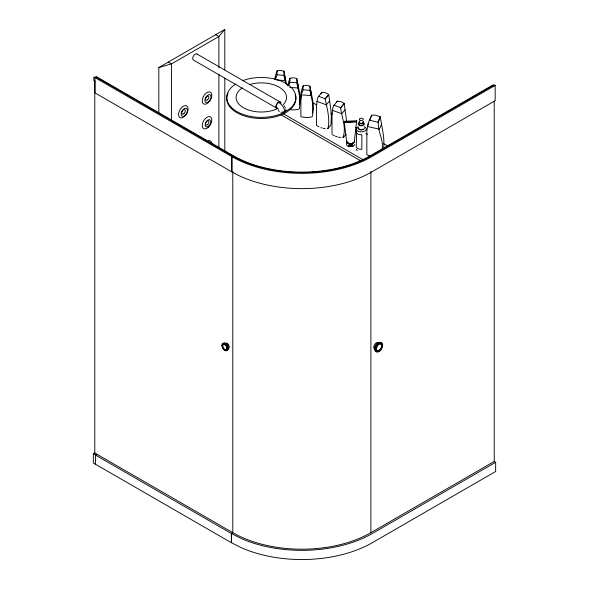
<?xml version="1.0" encoding="UTF-8"?>
<svg xmlns="http://www.w3.org/2000/svg" width="589" height="589" viewBox="0 0 589 589"><rect width="100%" height="100%" fill="white"/><g stroke="black" fill="none" stroke-linecap="round" stroke-linejoin="round"><path stroke-width="0.88" d="M300.876 99.548L300.891 98.473A30.775 23.059 36.8 0 1 301.281 95.182L301.914 92.826A32.078 24.745 31 0 1 302.827 90.566L303.195 85.803L306.619 85.346L309.983 86.082L309.983 90.713L312.582 102.884A59.577 44.646 -36.8 0 1 312.479 116.32L311.102 117.101A14.136 8.158 0 0 1 300.876 116.659L300.891 95.433A30.775 23.059 -36.8 0 1 301.281 91.943L301.914 89.285A32.078 24.745 -31 0 1 302.827 86.657L303.195 85.803M382.114 149.444C384.477 138.386 373.949 126.775 380.384 116.813L374.781 115.032L371.769 115.15L371.276 116.195A41.745 33.985 -7.7 0 0 370.017 119.427L369.678 120.539M354.416 140.823L356.662 120.693L356.662 121.673L344.315 122.284L346.619 141.397M312.472 113.132L312.479 113A59.577 44.646 36.8 0 0 312.582 99.615L309.983 86.473M288.698 85.486L288.772 85.243A32.078 24.745 31 0 1 289.692 82.983L290.053 78.212L293.484 77.763L296.849 78.492L296.849 83.13L299.448 95.3M285.702 83.483L283.994 75.709L283.994 71.078L279.488 70.356L277.205 70.798L276.837 71.652A32.078 24.745 -31 0 0 275.924 74.28L275.291 76.938A30.775 23.059 -36.8 0 0 274.953 79.567M290.053 78.212L289.692 79.066A32.078 24.745 -31 0 0 288.772 81.694L288.139 84.36A30.775 23.059 -36.8 0 0 287.881 86.112M327.668 128.792L330.827 124.993A66.159 35.156 63.7 0 0 330.908 110.158L328.728 94.454L325.518 92.716L321.852 92.223L318.141 96.971A35.627 20.519 60.1 0 0 317.383 99.246L316.573 105.254L316.558 125.442A15.697 9.063 0 0 0 319.024 126.871M346.487 120.657A66.159 35.156 63.7 0 0 346.347 119.074L344.167 103.37L340.965 101.632L337.291 101.139L333.58 105.88A35.627 20.519 60.1 0 0 332.822 108.155L332.012 114.17L332.005 134.358M352.45 146.425L352.723 144.842A3.983 2.886 -41.9 0 0 351.824 144.754A3.578 2.857 -20.8 0 0 350.83 144.761A3.578 2.923 4.5 0 0 349.814 144.857A3.983 3.1 28.8 0 0 348.843 145.034L349.122 146.661L348.843 146.013L352.723 145.822L352.458 146.492L349.115 146.595M370.223 156.033A18.399 10.624 0 0 1 366.829 154.723L366.844 131.06L367.992 123.896A41.745 28.316 49.3 0 1 369.038 121.12L371.769 115.15M368.478 124.007L367.359 126.466L379.375 129.175L381.628 124.227M377.954 122.667L380.384 116.813M321.852 92.223L321.439 93.062A35.627 28.876 11.8 0 0 321.049 93.931M336.879 101.978L337.291 101.139M277.205 70.798L276.837 75.561A32.078 24.745 31 0 0 275.924 77.822L275.357 79.876L275.357 76.607L275.843 76.408M327.948 128.601C330.223 118.58 327.042 108.464 325.143 98.694L328.728 94.454M342.732 137.73C346.958 129.337 341.642 116.541 340.582 107.61L344.167 103.37M224.807 69.936L224.807 29.45L218.887 36.518L171.458 63.906L158.824 67.544L158.824 113.552M325.143 99.129L328.728 94.888M329.649 100.896L326.335 104.82L316.934 101.382M340.582 108.045L344.167 103.804M345.088 109.812L341.775 113.729L332.373 110.29M343.394 137.509L346.214 134.167M231.889 156.637L232.78 156.048A97.664 56.382 0 0 0 370.893 156.048L494.215 84.853L495.172 85.405L495.172 100.69L371.821 171.9A98.974 57.14 0 0 1 231.889 171.914L231.889 156.637A98.974 57.14 0 0 0 371.806 156.615L495.172 85.405M231.44 533.553L232.78 532.67A97.664 56.382 0 0 0 370.893 532.67L494.215 461.474L495.651 462.299L495.651 471.494L372.285 542.719A99.674 57.545 0 0 1 241.159 547.645L231.44 542.741L231.44 533.553L241.144 538.464A99.674 57.545 0 0 0 372.285 533.524L495.651 462.299M158.824 67.544L224.807 29.45M231.823 156.608L232.78 156.048L95.941 77.049L94.976 77.601L94.976 92.878L231.823 171.885L231.823 156.608L93.828 76.938L93.828 80.479L94.976 81.142M93.349 453.832L231.344 533.501L231.344 542.69L93.349 463.02L93.349 453.832L94.785 453L232.78 532.67L232.78 171.333M96.994 454.274L95.558 455.106L95.558 464.294M231.344 533.501L232.78 532.67M301.833 91.413L301.347 91.612L301.347 94.881L311.044 95.558L311.044 91.626M289.015 83.719L288.212 84.021L288.212 85.67M356.676 121.776L344.329 122.387L344.315 121.305L356.676 120.797M348.843 145.034L352.723 144.842M277.205 74.818L283.994 75.318M290.053 82.239L296.849 82.74M303.195 89.822L309.983 90.323M276.837 80.001L285.054 80.553L285.054 76.622M290.701 87.496L297.909 87.967L297.909 84.043M289.825 87.43L290.635 87.489M369.465 120.222L377.954 122.159M318.458 96.243L325.143 98.694M333.897 105.159L340.582 107.61M215.721 34.692L218.887 36.518L218.887 67.809M299.889 95.271L301.48 96.191M312.612 102.619L316.587 104.908M330.9 113.176L332.49 114.089M355.55 127.408L357.14 128.321M365.887 133.372L367.477 134.292M383.38 143.473L388.151 146.227M197.02 54.048L280.46 102.214M282.779 113.412L363.096 159.781M280.393 114.472L361.506 161.298M168.292 62.081L171.458 63.906L171.458 120.031M95.889 76.379L233.31 155.724A96.905 55.948 0 0 0 370.371 155.724L493.118 84.853L493.118 86.686M284.053 105.681L284.539 106.447M278.28 109.672L279.267 111.726M284.988 107.235L285.378 108.052M285.135 111.8L284.892 110.857A9.593 5.544 60 0 0 278.604 102.331M296.849 78.882L299.448 92.031A59.577 44.646 36.8 0 1 299.536 104.128M283.994 71.468L286.593 84.61M380.384 117.321L383.373 134.903A77.534 49.822 53.6 0 1 383.778 147.316M494.215 101.058L494.215 461.474M370.893 171.333L370.893 532.67M346.619 141.831L346.619 144.761A3.895 2.246 0 0 0 348.843 146.609L352.723 146.418A3.895 2.246 0 0 0 354.372 144.379M224.807 78.219L224.807 151.829M218.887 74.243L218.887 147.861M94.785 80.848L94.785 453M375.024 349.159A3.659 2.113 -60 0 1 374.486 344.771A3.659 2.113 -60 0 1 378.558 343.034M225.44 343.556A2.849 1.642 60 0 1 228.613 344.904A2.849 1.642 60 0 1 228.193 348.32M226.228 343.954A2.849 1.642 60 0 1 226.75 344.337M227.656 345.456A2.849 1.642 60 0 1 227.972 346.126M224.726 343.659A3.482 2.01 60 0 0 224.137 343.601A3.482 2.01 60 0 1 227.972 345.272A3.482 2.01 60 0 1 227.457 349.454A3.482 2.01 60 0 1 227.111 349.8M225.366 343.932A3.482 2.01 60 0 1 227.501 346.59M227.744 347.414A3.482 2.01 60 0 1 227.744 348.887M222.546 344.278A4.13 2.385 60 0 1 225.874 343.748A4.13 2.385 60 0 1 228.274 348.754A4.13 2.385 60 0 1 225.366 350.153M375.252 347.326A3.659 2.113 -60 0 1 375.517 346.457M375.546 350.484A4.425 2.555 -60 0 1 375.274 345.89A4.425 2.555 -60 0 1 379.323 342.621M376.489 351.736A5.213 3.011 -60 0 1 376.091 344.911A5.213 3.011 -60 0 1 381.893 343.836M197.543 54.784A3.527 2.039 -60 0 0 193.707 55.557A3.527 2.039 -60 0 0 193.707 60.218L277.139 108.391A3.527 2.039 -60 0 1 277.139 103.73A3.527 2.039 -60 0 1 280.975 102.95M208.27 140.734A6.781 3.917 -60 0 1 211.819 144.033M249.994 84.433A25.224 14.563 0 0 1 279.716 87.489A25.224 14.563 0 0 1 283.081 104.805M278.089 108.324A25.224 14.563 0 0 1 243.61 107.824A25.224 14.563 0 0 1 242.234 87.923M295.17 94.52A34.567 19.952 0 0 1 260.058 118.499A34.567 19.952 0 0 1 228.068 93.106M242.322 80.774A34.567 19.952 0 0 1 285.761 83.336A34.567 19.952 0 0 1 290.193 108.413L284.296 112.359A34.567 19.952 0 0 1 236.653 111.431A34.567 19.952 0 0 1 235.924 83.91M285.724 109.539A3.527 1.266 -14.2 0 1 284.98 111.203A3.527 1.266 -14.2 0 1 280.982 112.271M277.817 108.155A3.527 1.922 -57.4 0 1 275.983 106.462A3.527 1.922 -57.4 0 1 278.258 102.56A3.527 1.922 -57.4 0 1 280.879 102.898M363.133 121.783A1.995 1.149 0 0 1 361.028 123.366A1.995 1.149 0 0 1 359.71 121.518M364.341 126.701A5.014 2.893 0 0 1 364.989 130.949A5.014 2.893 0 0 1 357.589 130.949A5.014 2.893 0 0 1 358.237 126.701M363.03 121.452A2.194 1.266 0 0 1 362.772 123.153A2.194 1.266 0 0 1 359.805 123.153A2.194 1.266 0 0 1 359.548 121.452M363.17 122.586A3.092 1.782 0 0 1 363.568 125.207A3.092 1.782 0 0 1 359.01 125.207A3.092 1.782 0 0 1 359.408 122.586M363.03 123.226A2.194 1.266 0 0 1 362.772 124.934A2.194 1.266 0 0 1 359.805 124.934A2.194 1.266 0 0 1 359.548 123.226M363.207 129.197A2.415 1.392 0 0 1 362.213 129.632M360.976 129.727A2.415 1.392 0 0 1 359.378 129.197M359.062 128.881A2.415 1.392 0 0 1 358.9 128.527M364.355 127.96A3.092 1.782 0 0 1 360.888 129.963A3.092 1.782 0 0 1 358.436 127.511M362.758 129.3A2.415 1.392 0 0 1 362.213 129.484M360.976 129.58A2.415 1.392 0 0 1 359.82 129.3M357.309 150.629A5.014 2.893 0 0 1 356.316 149.245M354.372 141.448A3.895 2.246 0 0 1 350.315 143.885A3.895 2.246 0 0 1 346.663 141.25M353.584 142.479A3.416 1.973 0 0 1 351.655 143.495M349.049 143.429A3.416 1.973 0 0 1 347.694 142.774M347.282 142.31A3.416 1.973 0 0 1 347.135 141.294M354.372 141.014A3.895 2.246 0 0 1 350.315 143.451A3.895 2.246 0 0 1 346.663 140.808M340.692 137.539A15.697 9.063 0 0 1 338.476 137.134M337.409 136.862A15.697 9.063 0 0 1 335.399 136.184M334.464 135.787A15.697 9.063 0 0 1 332.763 134.866M325.253 128.63A15.697 9.063 0 0 1 323.037 128.225M321.969 127.953A15.697 9.063 0 0 1 320.939 127.636M299.448 95.3A59.577 44.646 -36.8 0 1 299.345 108.737L297.96 109.517A14.136 8.158 0 0 1 289.692 109.517M356.595 130.795L356.271 131.502A5.014 2.893 0 0 0 360.586 134.748L361.86 134.748L361.86 149.289L360.586 149.289A5.014 2.893 0 0 1 356.271 146.043L356.595 130.795M222.325 345.691A3.482 2.01 60 0 0 226.021 350.286A3.482 2.01 60 0 0 226.021 345.36A3.482 2.01 60 0 0 222.325 345.691M222.775 345.949A2.849 1.642 60 0 0 225.793 349.704A2.849 1.642 60 0 0 225.793 345.677A2.849 1.642 60 0 0 222.775 345.949M221.869 345.426A4.13 2.385 60 0 0 226.25 350.875A4.13 2.385 60 0 0 226.25 345.036A4.13 2.385 60 0 0 221.869 345.426M379.809 350.396A4.425 2.555 -60 0 0 381.216 343.542A4.425 2.555 -60 0 0 375.981 348.187A4.425 2.555 -60 0 0 379.809 350.396M379.677 349.873A3.659 2.113 -60 0 0 380.833 344.204A3.659 2.113 -60 0 0 376.504 348.047A3.659 2.113 -60 0 0 379.677 349.873M379.957 350.934A5.213 3.011 -60 0 0 381.606 342.864A5.213 3.011 -60 0 0 375.443 348.327A5.213 3.011 -60 0 0 379.957 350.934M184.556 116.401A6.781 3.917 -60 0 0 186.706 105.895A6.781 3.917 -60 0 0 178.681 113.007A6.781 3.917 -60 0 0 184.556 116.401M208.27 102.707A6.781 3.917 -60 0 0 210.42 92.201A6.781 3.917 -60 0 0 202.395 99.32A6.781 3.917 -60 0 0 208.27 102.707M208.27 127.401A6.781 3.917 -60 0 0 210.42 116.894A6.781 3.917 -60 0 0 202.395 124.014A6.781 3.917 -60 0 0 208.27 127.401M185.086 115.37A4.462 2.577 -60 0 0 186.499 108.457A4.462 2.577 -60 0 0 181.221 113.14A4.462 2.577 -60 0 0 185.086 115.37M183.959 113.574A2.489 1.436 -60 0 0 184.747 109.723A2.489 1.436 -60 0 0 181.81 112.337A2.489 1.436 -60 0 0 183.959 113.574M208.786 101.625A4.381 2.533 -60 0 0 210.177 94.836A4.381 2.533 -60 0 0 204.994 99.431A4.381 2.533 -60 0 0 208.786 101.625M207.645 99.777A2.327 1.347 -60 0 0 208.381 96.169A2.327 1.347 -60 0 0 205.627 98.613A2.327 1.347 -60 0 0 207.645 99.777M208.72 126.061A4.005 2.312 -60 0 0 209.986 119.854A4.005 2.312 -60 0 0 205.252 124.058A4.005 2.312 -60 0 0 208.72 126.061M207.659 124.515A2.393 1.384 -60 0 0 208.418 120.811A2.393 1.384 -60 0 0 205.583 123.322A2.393 1.384 -60 0 0 207.659 124.515M360.078 120.266A1.995 1.149 0 0 0 363.266 119.501A1.995 1.149 0 0 0 360.527 118.286A1.995 1.149 0 0 0 360.078 120.266"/></g></svg>
